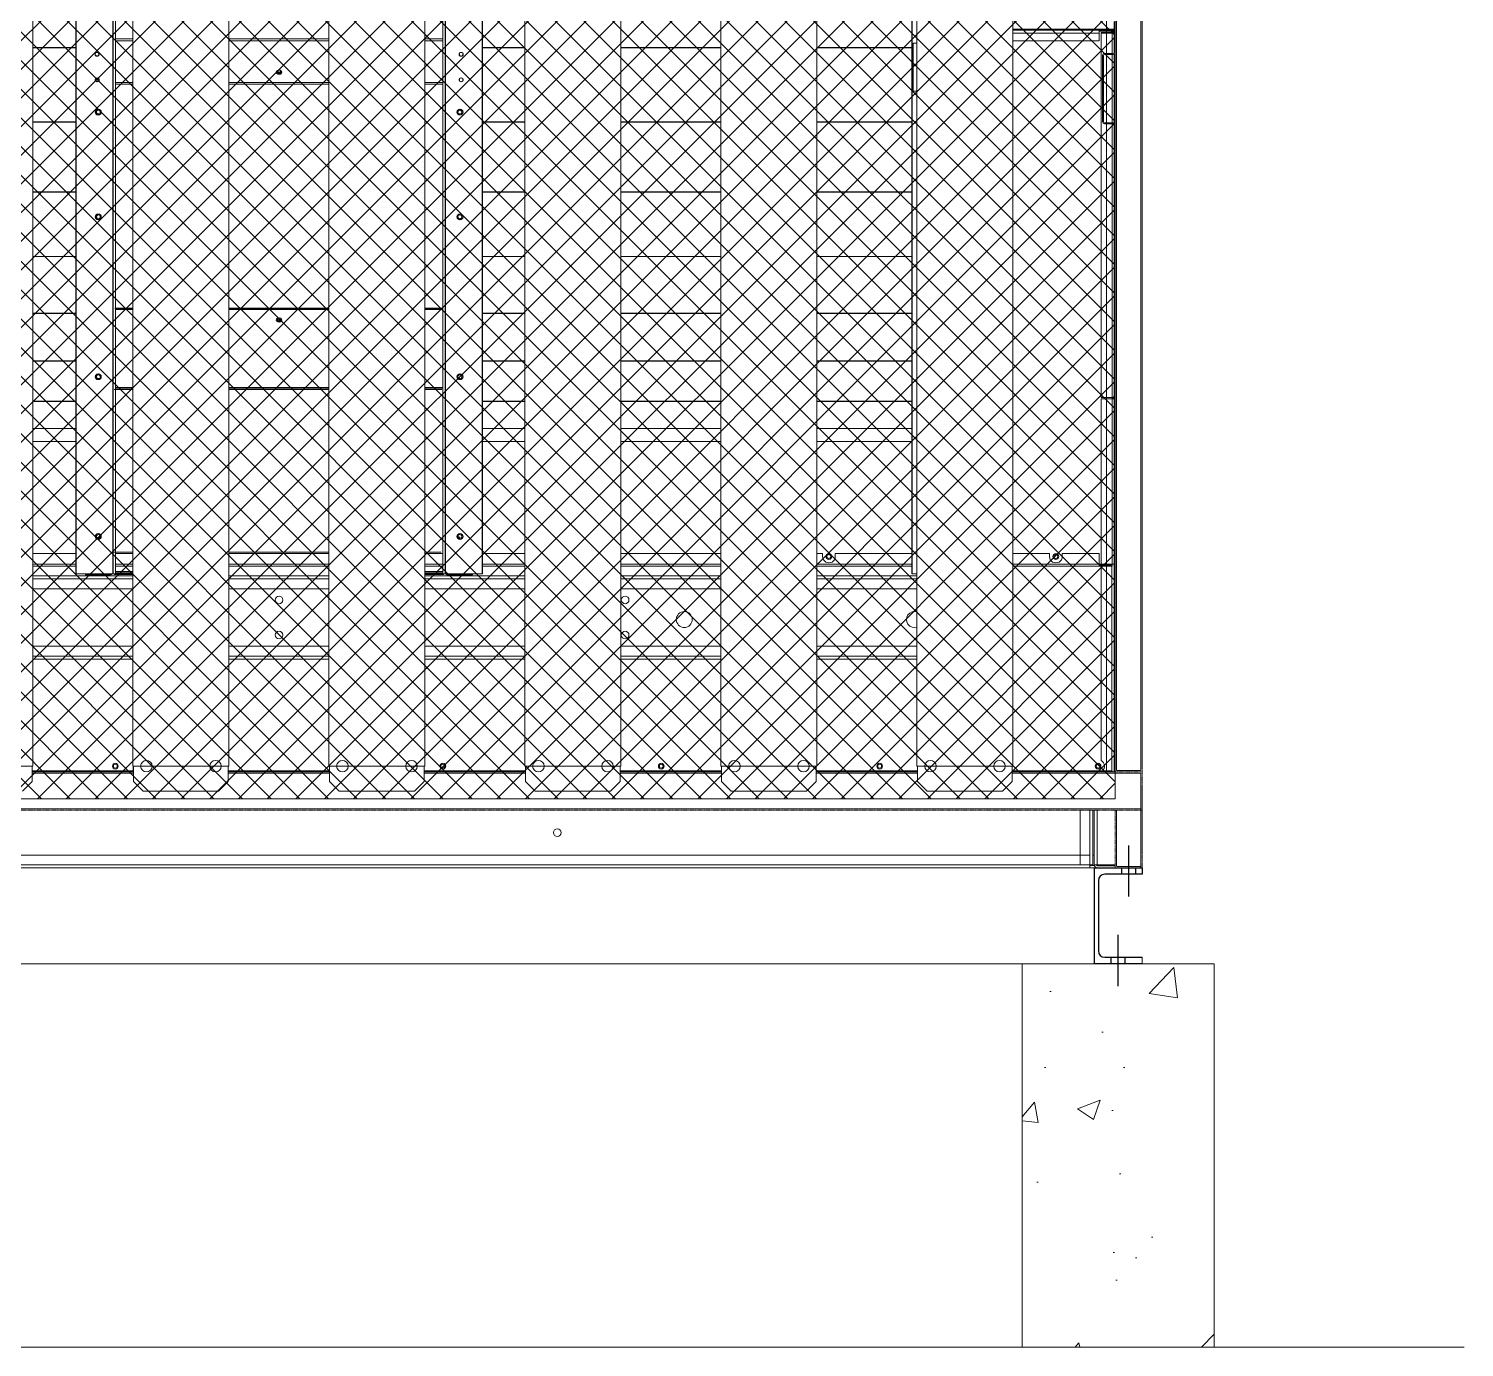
# Model space of a CAD drawing. Header units: millimetres. Extents: x -17070 to 46249, y -291348 to 35795.
# Drawn here: x 37460 to 39706, y 21833 to 23895 of the extents above; entities that cross this region are included whole.
import ezdxf

# ---------------------------------------------------------------- set-up
doc = ezdxf.new("R2010")
doc.units = ezdxf.units.MM
for name, pattern in [('CENTER', [2, 1.25, -0.25, 0.25, -0.25]), ('CENTERX2', [4, 2.5, -0.5, 0.5, -0.5]), ('HIDDEN', [0.375, 0.25, -0.125]), ('HIDDENX2', [0.75, 0.5, -0.25])]:
    doc.linetypes.add(name, pattern=pattern)
for name, color, linetype in [('3', 7, 'Continuous'), ('center', 1, 'CENTER'), ('HIDD', 2, 'HIDDENX2'), ('냉각탑_기초', 23, 'Continuous')]:
    doc.layers.add(name, color=color, linetype=linetype)

# ---------------------------------------------------------------- blocks, each defined once
blk = doc.blocks.new('2')
at = {"lineweight": 5}
h = blk.add_hatch(dxfattribs=at)
h.set_pattern_fill('ANSI37', scale=10)
h.set_pattern_definition([(45, (-868091.93, -464934.013), (-22.4506403, 22.4506403), []), (135, (-868091.93, -464934.013), (-22.4506403, -22.4506403), [])])
h.paths.add_polyline_path([(36543.9, 24770.9), (36543.9, 22690.9), (39159.9, 22690.9), (39159.9, 24770.9)])
at = {"color": 7, "lineweight": 20}
for p, q in [((39159.9, 22738), (39159.9, 25579.8)), ((39201.9, 22738), (39201.9, 25579.8)), ((37533.7, 23043), (37533.7, 24456.5)), ((37534.2, 23043), (37534.2, 24456.5)), ((37591.7, 23043), (37591.7, 24456.5)), ((37592.2, 23043), (37592.2, 24456.5)), ((37595.7, 23043), (37595.7, 24455.3)), ((38108.1, 23043), (38108.1, 24455.3)), ((38111.6, 23043), (38111.6, 24456.5)), ((38112.1, 23043), (38112.1, 24456.5)), ((38169.6, 23043), (38169.6, 24456.5)), ((38170.1, 23043), (38170.1, 24456.5)), ((38841.7, 23043), (38841.7, 24456.5)), ((38842.2, 23043), (38842.2, 24456.5)), ((37466.7, 23039.5), (37623.3, 23039.5)), ((37466.7, 23034.8), (37623.3, 23034.8)), ((37466.7, 23019.5), (37623.3, 23019.5)), ((37773.3, 23039.5), (37929.9, 23039.5)), ((37773.3, 23034.8), (37929.9, 23034.8)), ((37773.3, 23019.5), (37929.9, 23019.5)), ((38079.9, 23039.5), (38236.5, 23039.5)), ((38079.9, 23034.8), (38236.5, 23034.8)), ((38079.9, 23019.5), (38236.5, 23019.5)), ((38386.5, 23039.5), (38543.1, 23039.5)), ((38386.5, 23034.8), (38543.1, 23034.8)), ((38386.5, 23019.5), (38543.1, 23019.5)), ((38693.1, 23039.5), (38849.7, 23039.5)), ((38693.1, 23034.8), (38849.7, 23034.8)), ((38693.1, 23019.5), (38849.7, 23019.5)), ((37623.3, 22929.5), (37466.7, 22929.5)), ((37929.9, 22929.5), (37773.3, 22929.5)), ((38236.5, 22929.5), (38079.9, 22929.5)), ((38543.1, 22929.5), (38386.5, 22929.5)), ((38849.7, 22929.5), (38693.1, 22929.5)), ((37623.3, 22914.2), (37466.7, 22914.2)), ((37623.3, 22909.5), (37466.7, 22909.5)), ((37929.9, 22914.2), (37773.3, 22914.2)), ((37929.9, 22909.5), (37773.3, 22909.5)), ((38236.5, 22914.2), (38079.9, 22914.2)), ((38236.5, 22909.5), (38079.9, 22909.5)), ((38543.1, 22914.2), (38386.5, 22914.2)), ((38543.1, 22909.5), (38386.5, 22909.5)), ((38849.7, 22914.2), (38693.1, 22914.2)), ((38849.7, 22909.5), (38693.1, 22909.5)), ((37624.3, 22732.9), (37465.7, 22732.9)), ((37930.9, 22732.9), (37772.3, 22732.9)), ((38237.5, 22732.9), (38078.9, 22732.9)), ((38544.1, 22732.9), (38385.5, 22732.9)), ((38850.7, 22732.9), (38692.1, 22732.9)), ((39120.2, 22732.9), (38998.7, 22732.9)), ((39120.2, 22602.9), (36583.6, 22602.9)), ((39120.2, 22587.6), (36583.6, 22587.6)), ((39120.2, 22582.9), (36583.6, 22582.9))]:
    blk.add_line(p, q, dxfattribs=at)
at = {"lineweight": 20}
for p, q in [((39159.9, 22732.9), (39159.9, 25542.9)), ((39159.9, 24770.9), (39159.9, 22690.9)), ((37466.7, 22741.9), (37466.7, 24730.9)), ((37623.3, 22741.9), (37623.3, 24730.9)), ((37773.3, 22741.9), (37773.3, 24730.9)), ((37929.9, 22741.9), (37929.9, 24730.9)), ((38079.9, 22741.9), (38079.9, 24730.9)), ((38236.5, 22741.9), (38236.5, 24730.9)), ((38386.5, 22741.9), (38386.5, 24730.9)), ((38543.1, 22741.9), (38543.1, 24730.9)), ((38693.1, 22741.9), (38693.1, 24730.9)), ((38849.7, 22741.9), (38849.7, 24730.9)), ((38999.7, 22741.9), (38999.7, 24730.9)), ((37316.7, 22741.9), (37466.7, 22741.9)), ((37465.7, 22741.9), (37465.7, 22717.9)), ((37623.3, 22741.9), (37624.3, 22741.9)), ((37624.3, 22741.9), (37624.3, 22717.9)), ((37772.3, 22741.9), (37773.3, 22741.9)), ((37772.3, 22741.9), (37772.3, 22717.9)), ((37929.9, 22741.9), (38079.9, 22741.9)), ((37930.9, 22741.9), (37930.9, 22717.9)), ((38078.9, 22741.9), (38078.9, 22717.9)), ((38236.5, 22741.9), (38386.5, 22741.9)), ((38237.5, 22741.9), (38237.5, 22717.9)), ((38385.5, 22741.9), (38385.5, 22717.9)), ((38543.1, 22741.9), (38693.1, 22741.9)), ((38544.1, 22741.9), (38544.1, 22717.9)), ((38692.1, 22741.9), (38692.1, 22717.9)), ((38849.7, 22741.9), (38999.7, 22741.9)), ((38850.7, 22741.9), (38850.7, 22717.9)), ((38998.7, 22741.9), (38998.7, 22717.9)), ((37465.7, 22717.9), (37450.7, 22702.9)), ((37624.3, 22717.9), (37639.3, 22702.9)), ((37772.3, 22717.9), (37757.3, 22702.9)), ((37930.9, 22717.9), (37945.9, 22702.9)), ((38078.9, 22717.9), (38063.9, 22702.9)), ((38237.5, 22717.9), (38252.5, 22702.9)), ((38385.5, 22717.9), (38370.5, 22702.9)), ((38544.1, 22717.9), (38559.1, 22702.9)), ((38692.1, 22717.9), (38677.1, 22702.9)), ((38850.7, 22717.9), (38865.7, 22702.9)), ((38998.7, 22717.9), (38983.7, 22702.9)), ((39159.9, 22690.9), (36543.9, 22690.9)), ((37757.3, 22702.9), (37639.3, 22702.9)), ((38063.9, 22702.9), (37945.9, 22702.9)), ((38370.5, 22702.9), (38252.5, 22702.9)), ((38677.1, 22702.9), (38559.1, 22702.9)), ((38983.7, 22702.9), (38865.7, 22702.9))]:
    blk.add_line(p, q, dxfattribs=at)
at = {"color": 0, "lineweight": 20}
for p, q in [((39146, 22734.5), (39146, 24655.3)), ((37624.3, 22741.9), (37772.3, 22741.9)), ((39126.9, 22582.9), (39201.9, 22582.9))]:
    blk.add_line(p, q, dxfattribs=at)
at = {"color": 7, "lineweight": 20, "ltscale": 0.100501}
for p, q in [((38999.7, 23894.8), (39157.9, 23894.8)), ((38999.7, 23893.7), (39157.9, 23893.7))]:
    blk.add_line(p, q, dxfattribs=at)
at = {"color": 7, "lineweight": 20, "ltscale": 0.000403556}
blk.add_line((39154.8, 23893), (39154.8, 23893.7), dxfattribs=at)
at = {"color": 7, "lineweight": 20, "ltscale": 0.00222}
blk.add_line((39154.8, 23893.7), (39154.8, 23889.7), dxfattribs=at)
at = {"color": 7, "lineweight": 20, "ltscale": 0.00164}
for p, q in [((39156.3, 23893.7), (39156.3, 23890.7)), ((39157.9, 23893.7), (39157.9, 23890.7))]:
    blk.add_line(p, q, dxfattribs=at)
at = {"color": 7, "lineweight": 20, "ltscale": 0.00658}
blk.add_line((39157.9, 23894.8), (39157.9, 23906.6), dxfattribs=at)
at = {"color": 7, "lineweight": 20, "ltscale": 0.000590625}
blk.add_line((39157.9, 23893.7), (39157.9, 23894.8), dxfattribs=at)
at = {"color": 7, "lineweight": 20, "ltscale": 0.000888889}
for p, q in [((39158.3, 23895.3), (39159.9, 23895.3)), ((39158.3, 23708.5), (39159.9, 23708.5)), ((39156.3, 23317.8), (39157.9, 23317.8)), ((37549.2, 23041.1), (37549.2, 23042.7)), ((37588.1, 23042.7), (37588.1, 23041.1)), ((38112.6, 23042.7), (38114.2, 23042.7)), ((38154.6, 23042.7), (38154.6, 23041.1)), ((39154.8, 23056.4), (39154.8, 23054.8)), ((39154.9, 22732.9), (39154.9, 22734.5))]:
    blk.add_line(p, q, dxfattribs=at)
at = {"color": 7, "lineweight": 20, "ltscale": 0.0205}
for p, q in [((39158.3, 23858.4), (39158.3, 23895.3)), ((39158.3, 23745.4), (39158.3, 23708.5))]:
    blk.add_line(p, q, dxfattribs=at)
at = {"color": 7, "lineweight": 20, "ltscale": 0.284667}
for p, q in [((37595.7, 23879.6), (37623.3, 23879.6)), ((37595.7, 23876.5), (37623.3, 23876.5)), ((37773.3, 23879.6), (37929.9, 23879.6)), ((37773.3, 23876.5), (37929.9, 23876.5)), ((38079.9, 23879.6), (38108.1, 23879.6)), ((38079.9, 23876.5), (38108.1, 23876.5)), ((37623.3, 23808.8), (37595.7, 23808.8)), ((37929.9, 23808.8), (37773.3, 23808.8)), ((38108.1, 23808.8), (38079.9, 23808.8)), ((37595.7, 23458.5), (37623.3, 23458.5)), ((37595.7, 23457.5), (37623.3, 23457.5)), ((37623.3, 23457.1), (37595.7, 23457.1)), ((37623.3, 23456), (37595.7, 23456)), ((37773.3, 23458.5), (37929.9, 23458.5)), ((37773.3, 23457.5), (37929.9, 23457.5)), ((37929.9, 23457.1), (37773.3, 23457.1)), ((37929.9, 23456), (37773.3, 23456)), ((38079.9, 23458.5), (38108.1, 23458.5)), ((38079.9, 23457.5), (38108.1, 23457.5)), ((38108.1, 23457.1), (38079.9, 23457.1)), ((38108.1, 23456), (38079.9, 23456)), ((37595.7, 23334.4), (37623.3, 23334.4)), ((37595.7, 23333.4), (37623.3, 23333.4)), ((37773.3, 23334.4), (37929.9, 23334.4)), ((37773.3, 23333.4), (37929.9, 23333.4)), ((38079.9, 23334.4), (38108.1, 23334.4)), ((38079.9, 23333.4), (38108.1, 23333.4)), ((37595.7, 23057.9), (37623.3, 23057.9)), ((37595.7, 23054.8), (37623.3, 23054.8)), ((37773.3, 23057.9), (37929.9, 23057.9)), ((37773.3, 23054.8), (37929.9, 23054.8)), ((38079.9, 23057.9), (38108.1, 23057.9)), ((38079.9, 23054.8), (38108.1, 23054.8))]:
    blk.add_line(p, q, dxfattribs=at)
at = {"color": 7, "lineweight": 20, "ltscale": 0.033333}
for p, q in [((38849.7, 23873), (38843.8, 23873)), ((38843.8, 23798), (38849.7, 23798))]:
    blk.add_line(p, q, dxfattribs=at)
at = {"color": 7, "lineweight": 20, "ltscale": 0.041667}
blk.add_line((38843.8, 23798), (38843.8, 23873), dxfattribs=at)
at = {"color": 7, "lineweight": 20, "ltscale": 0.087667}
for p, q in [((39134.8, 23893), (38999.7, 23893)), ((39134.8, 23888.6), (38999.7, 23888.6)), ((38999.7, 23876.5), (39134.8, 23876.5))]:
    blk.add_line(p, q, dxfattribs=at)
at = {"color": 7, "lineweight": 20, "ltscale": 0.011111}
for p, q in [((39154.8, 23893), (39134.8, 23893)), ((39134.8, 23891.8), (39154.8, 23891.8)), ((39134.8, 23057.9), (39154.8, 23057.9)), ((39154.8, 23056.4), (39134.8, 23056.4)), ((39134.8, 23054.8), (39154.8, 23054.8))]:
    blk.add_line(p, q, dxfattribs=at)
at = {"color": 7, "lineweight": 20, "ltscale": 0.002435}
blk.add_line((39134.8, 23893), (39134.8, 23888.6), dxfattribs=at)
at = {"color": 7, "lineweight": 20, "ltscale": 0.006739}
blk.add_line((39134.8, 23876.5), (39134.8, 23888.6), dxfattribs=at)
at = {"color": 7, "lineweight": 20, "ltscale": 0.000618889}
blk.add_line((39137.9, 23889.7), (39137.9, 23888.6), dxfattribs=at)
at = {"color": 7, "lineweight": 20, "ltscale": 0.009389}
for p, q in [((39137.9, 23889.7), (39154.8, 23889.7)), ((39137.9, 23888.6), (39154.8, 23888.6)), ((39137.9, 23318.4), (39154.8, 23318.4)), ((39137.9, 23316.5), (39154.8, 23316.5)), ((39134.8, 23074.8), (39134.8, 23057.9)), ((39137.9, 23057.9), (39154.8, 23057.9))]:
    blk.add_line(p, q, dxfattribs=at)
at = {"color": 7, "lineweight": 20, "ltscale": 0.316783}
blk.add_line((39137.9, 23888.6), (39137.9, 23318.4), dxfattribs=at)
at = {"color": 7, "lineweight": 20, "ltscale": 0.000638044}
blk.add_line((39154.8, 23891.8), (39154.8, 23893), dxfattribs=at)
at = {"color": 7, "lineweight": 20, "ltscale": 0.017627}
blk.add_line((39154.8, 23856.9), (39154.8, 23888.6), dxfattribs=at)
at = {"color": 7, "lineweight": 20, "ltscale": 0.018559}
blk.add_line((39157.9, 23857.3), (39157.9, 23890.7), dxfattribs=at)
at = {"color": 7, "lineweight": 20, "ltscale": 0.373111}
for p, q in [((37533.7, 23866), (37466.7, 23866)), ((37466.7, 23865.9), (37533.7, 23865.9)), ((37466.7, 23865.7), (37533.7, 23865.7)), ((37533.7, 23865.6), (37466.7, 23865.6)), ((38236.5, 23866), (38170.1, 23866)), ((38170.1, 23865.9), (38236.5, 23865.9)), ((38170.1, 23865.7), (38236.5, 23865.7)), ((38236.5, 23865.6), (38170.1, 23865.6)), ((38543.1, 23866), (38386.5, 23866)), ((38386.5, 23865.9), (38543.1, 23865.9)), ((38386.5, 23865.7), (38543.1, 23865.7)), ((38543.1, 23865.6), (38386.5, 23865.6)), ((38841.7, 23866), (38693.1, 23866)), ((38693.1, 23865.9), (38841.7, 23865.9)), ((38693.1, 23865.7), (38841.7, 23865.7)), ((38841.7, 23865.6), (38693.1, 23865.6)), ((37533.7, 23749.9), (37466.7, 23749.9)), ((37466.7, 23749.8), (37533.7, 23749.8)), ((37466.7, 23749.6), (37533.7, 23749.6)), ((37533.7, 23749.4), (37466.7, 23749.4)), ((38236.5, 23749.9), (38170.1, 23749.9)), ((38170.1, 23749.8), (38236.5, 23749.8)), ((38170.1, 23749.6), (38236.5, 23749.6)), ((38236.5, 23749.4), (38170.1, 23749.4)), ((38543.1, 23749.9), (38386.5, 23749.9)), ((38386.5, 23749.8), (38543.1, 23749.8)), ((38386.5, 23749.6), (38543.1, 23749.6)), ((38543.1, 23749.4), (38386.5, 23749.4)), ((38841.7, 23749.9), (38693.1, 23749.9)), ((38693.1, 23749.8), (38841.7, 23749.8)), ((38693.1, 23749.6), (38841.7, 23749.6)), ((38841.7, 23749.4), (38693.1, 23749.4)), ((37533.7, 23640.1), (37466.7, 23640.1)), ((37466.7, 23640), (37533.7, 23640)), ((37466.7, 23639.8), (37533.7, 23639.8)), ((37533.7, 23639.7), (37466.7, 23639.7)), ((38236.5, 23640.1), (38170.1, 23640.1)), ((38170.1, 23640), (38236.5, 23640)), ((38170.1, 23639.8), (38236.5, 23639.8)), ((38236.5, 23639.7), (38170.1, 23639.7)), ((38543.1, 23640.1), (38386.5, 23640.1)), ((38386.5, 23640), (38543.1, 23640)), ((38386.5, 23639.8), (38543.1, 23639.8)), ((38543.1, 23639.7), (38386.5, 23639.7)), ((38841.7, 23640.1), (38693.1, 23640.1)), ((38693.1, 23640), (38841.7, 23640)), ((38693.1, 23639.8), (38841.7, 23639.8)), ((38841.7, 23639.7), (38693.1, 23639.7)), ((37533.7, 23539.4), (37466.7, 23539.4)), ((37466.7, 23539.3), (37533.7, 23539.3)), ((37466.7, 23539.1), (37533.7, 23539.1)), ((37533.7, 23539.1), (37466.7, 23539.1)), ((38236.5, 23539.4), (38170.1, 23539.4)), ((38170.1, 23539.3), (38236.5, 23539.3)), ((38170.1, 23539.1), (38236.5, 23539.1)), ((38236.5, 23539.1), (38170.1, 23539.1)), ((38543.1, 23539.4), (38386.5, 23539.4)), ((38386.5, 23539.3), (38543.1, 23539.3)), ((38386.5, 23539.1), (38543.1, 23539.1)), ((38543.1, 23539.1), (38386.5, 23539.1)), ((38841.7, 23539.4), (38693.1, 23539.4)), ((38693.1, 23539.3), (38841.7, 23539.3)), ((38693.1, 23539.1), (38841.7, 23539.1)), ((38841.7, 23539.1), (38693.1, 23539.1)), ((37533.7, 23450.5), (37466.7, 23450.5)), ((37466.7, 23450.4), (37533.7, 23450.4)), ((37466.7, 23450.3), (37533.7, 23450.3)), ((37533.7, 23450.2), (37466.7, 23450.2)), ((38236.5, 23450.5), (38170.1, 23450.5)), ((38170.1, 23450.4), (38236.5, 23450.4)), ((38170.1, 23450.3), (38236.5, 23450.3)), ((38236.5, 23450.2), (38170.1, 23450.2)), ((38543.1, 23450.5), (38386.5, 23450.5)), ((38386.5, 23450.4), (38543.1, 23450.4)), ((38386.5, 23450.3), (38543.1, 23450.3)), ((38543.1, 23450.2), (38386.5, 23450.2)), ((38841.7, 23450.5), (38693.1, 23450.5)), ((38693.1, 23450.4), (38841.7, 23450.4)), ((38693.1, 23450.3), (38841.7, 23450.3)), ((38841.7, 23450.2), (38693.1, 23450.2)), ((37533.7, 23375.7), (37466.7, 23375.7)), ((37466.7, 23375.6), (37533.7, 23375.6)), ((37466.7, 23375.5), (37533.7, 23375.5)), ((37533.7, 23375.4), (37466.7, 23375.4)), ((38236.5, 23375.7), (38170.1, 23375.7)), ((38170.1, 23375.6), (38236.5, 23375.6)), ((38170.1, 23375.5), (38236.5, 23375.5)), ((38236.5, 23375.4), (38170.1, 23375.4)), ((38543.1, 23375.7), (38386.5, 23375.7)), ((38386.5, 23375.6), (38543.1, 23375.6)), ((38386.5, 23375.5), (38543.1, 23375.5)), ((38543.1, 23375.4), (38386.5, 23375.4)), ((38841.7, 23375.7), (38693.1, 23375.7)), ((38693.1, 23375.6), (38841.7, 23375.6)), ((38693.1, 23375.5), (38841.7, 23375.5)), ((38841.7, 23375.4), (38693.1, 23375.4)), ((37466.7, 23312.6), (37533.7, 23312.6)), ((37533.7, 23312.6), (37466.7, 23312.6)), ((37466.7, 23312.5), (37533.7, 23312.5)), ((37533.7, 23312.4), (37466.7, 23312.4)), ((38170.1, 23312.6), (38236.5, 23312.6)), ((38236.5, 23312.6), (38170.1, 23312.6)), ((38170.1, 23312.5), (38236.5, 23312.5)), ((38236.5, 23312.4), (38170.1, 23312.4)), ((38386.5, 23312.6), (38543.1, 23312.6)), ((38543.1, 23312.6), (38386.5, 23312.6)), ((38386.5, 23312.5), (38543.1, 23312.5)), ((38543.1, 23312.4), (38386.5, 23312.4)), ((38693.1, 23312.6), (38841.7, 23312.6)), ((38841.7, 23312.6), (38693.1, 23312.6)), ((38693.1, 23312.5), (38841.7, 23312.5)), ((38841.7, 23312.4), (38693.1, 23312.4)), ((37466.7, 23270.2), (37533.7, 23270.2)), ((37533.7, 23270.2), (37466.7, 23270.2)), ((37466.7, 23270.1), (37533.7, 23270.1)), ((37533.7, 23270.1), (37466.7, 23270.1)), ((38170.1, 23270.2), (38236.5, 23270.2)), ((38236.5, 23270.2), (38170.1, 23270.2)), ((38170.1, 23270.1), (38236.5, 23270.1)), ((38236.5, 23270.1), (38170.1, 23270.1)), ((38386.5, 23270.2), (38543.1, 23270.2)), ((38543.1, 23270.2), (38386.5, 23270.2)), ((38386.5, 23270.1), (38543.1, 23270.1)), ((38543.1, 23270.1), (38386.5, 23270.1)), ((38693.1, 23270.2), (38841.7, 23270.2)), ((38841.7, 23270.2), (38693.1, 23270.2)), ((38693.1, 23270.1), (38841.7, 23270.1)), ((38841.7, 23270.1), (38693.1, 23270.1)), ((37466.7, 23249.6), (37533.7, 23249.6)), ((37466.7, 23249.6), (37533.7, 23249.6)), ((37533.7, 23249.6), (37466.7, 23249.6)), ((38170.1, 23249.6), (38236.5, 23249.6)), ((38170.1, 23249.6), (38236.5, 23249.6)), ((38236.5, 23249.6), (38170.1, 23249.6)), ((38386.5, 23249.6), (38543.1, 23249.6)), ((38386.5, 23249.6), (38543.1, 23249.6)), ((38543.1, 23249.6), (38386.5, 23249.6)), ((38693.1, 23249.6), (38841.7, 23249.6)), ((38693.1, 23249.6), (38841.7, 23249.6)), ((38841.7, 23249.6), (38693.1, 23249.6)), ((37466.7, 23057.9), (37533.7, 23057.9)), ((37466.7, 23054.8), (37533.7, 23054.8)), ((38170.1, 23057.9), (38236.5, 23057.9)), ((38170.1, 23054.8), (38236.5, 23054.8)), ((38386.5, 23057.9), (38543.1, 23057.9)), ((38386.5, 23054.8), (38543.1, 23054.8)), ((38693.1, 23057.9), (38841.7, 23057.9)), ((38693.1, 23054.8), (38841.7, 23054.8))]:
    blk.add_line(p, q, dxfattribs=at)
at = {"color": 7, "lineweight": 20, "ltscale": 0.057667}
for p, q in [((39139.9, 23853.8), (39139.9, 23750)), ((39141.5, 23853.8), (39141.5, 23750))]:
    blk.add_line(p, q, dxfattribs=at)
at = {"color": 7, "lineweight": 20, "ltscale": 0.007667}
for p, q in [((39143, 23856.9), (39156.8, 23856.9)), ((39143, 23855.3), (39156.8, 23855.3)), ((39143, 23748.5), (39156.8, 23748.5)), ((39156.8, 23746.9), (39143, 23746.9))]:
    blk.add_line(p, q, dxfattribs=at)
at = {"color": 7, "lineweight": 20, "ltscale": 0.059333}
blk.add_line((39154.8, 23748.5), (39154.8, 23855.3), dxfattribs=at)
at = {"color": 7, "lineweight": 20, "ltscale": 0.059558}
blk.add_line((39157.9, 23748.3), (39157.9, 23855.5), dxfattribs=at)
at = {"color": 7, "lineweight": 20, "ltscale": 0.284666}
for p, q in [((37595.7, 23811.3), (37623.3, 23811.3)), ((37773.3, 23811.3), (37929.9, 23811.3)), ((38079.9, 23811.3), (38108.1, 23811.3))]:
    blk.add_line(p, q, dxfattribs=at)
at = {"color": 7, "lineweight": 20, "ltscale": 0.238045}
blk.add_line((39154.8, 23318.4), (39154.8, 23746.9), dxfattribs=at)
at = {"color": 7, "lineweight": 20, "ltscale": 0.236578}
blk.add_line((39157.9, 23320.5), (39157.9, 23746.4), dxfattribs=at)
at = {"color": 7, "linetype": 'Continuous', "lineweight": 20}
for p, q in [((37594.7, 23457.9), (37623.3, 23457.9)), ((37773.3, 23457.9), (37929.9, 23457.9)), ((38079.9, 23457.9), (38107.1, 23457.9)), ((37594.1, 23330.9), (37623.3, 23330.9)), ((37773.3, 23330.9), (37929.9, 23330.9)), ((38079.9, 23330.9), (38106.5, 23330.9)), ((37593, 23076.9), (37623.3, 23076.9)), ((37773.3, 23076.9), (37929.9, 23076.9)), ((38079.9, 23076.9), (38105.4, 23076.9)), ((37623.6, 22734.5), (37623.6, 22741.9))]:
    blk.add_line(p, q, dxfattribs=at)
at = {"color": 7, "lineweight": 20, "ltscale": 0.008061}
blk.add_line((39157.9, 23317.8), (39157.9, 23332.3), dxfattribs=at)
at = {"color": 7, "lineweight": 20, "ltscale": 0.143679}
for p, q in [((39137.9, 23057.9), (39137.9, 23316.5)), ((39154.8, 23057.9), (39154.8, 23316.5)), ((39157.9, 23057.9), (39157.9, 23316.5))]:
    blk.add_line(p, q, dxfattribs=at)
at = {"color": 7, "lineweight": 20, "ltscale": 0.00103}
blk.add_line((39154.8, 23316.5), (39154.8, 23318.4), dxfattribs=at)
at = {"color": 7, "lineweight": 20, "ltscale": 0.001722}
for p, q in [((39157.9, 23316.5), (39154.8, 23316.5)), ((39134.8, 23054.8), (39134.8, 23057.9)), ((39157.9, 23057.9), (39154.8, 23057.9))]:
    blk.add_line(p, q, dxfattribs=at)
at = {"color": 7, "lineweight": 20, "ltscale": 0.00048142}
blk.add_line((39156.3, 23317.8), (39156.3, 23318.6), dxfattribs=at)
at = {"color": 7, "lineweight": 20, "ltscale": 0.000698042}
for p, q in [((39156.3, 23317.8), (39156.3, 23316.5)), ((39157.9, 23316.5), (39157.9, 23317.8))]:
    blk.add_line(p, q, dxfattribs=at)
at = {"color": 7, "lineweight": 20, "ltscale": 0.000157563}
blk.add_line((39157.6, 23319.6), (39157.9, 23319.6), dxfattribs=at)
at = {"color": 7, "lineweight": 20, "ltscale": 0.000501055}
blk.add_line((39157.9, 23319.6), (39157.9, 23320.5), dxfattribs=at)
at = {"color": 7, "lineweight": 20, "ltscale": 0.128777}
blk.add_line((37533.7, 23074.8), (37466.7, 23074.8), dxfattribs=at)
at = {"color": 7, "lineweight": 20, "ltscale": 0.02289}
blk.add_line((37623.3, 23074.8), (37595.7, 23074.8), dxfattribs=at)
at = {"color": 7, "lineweight": 20, "ltscale": 0.186111}
for p, q in [((37929.9, 23074.8), (37773.3, 23074.8)), ((38543.1, 23074.8), (38386.5, 23074.8)), ((38701.9, 23074.8), (38693.1, 23074.8))]:
    blk.add_line(p, q, dxfattribs=at)
at = {"color": 7, "lineweight": 20, "ltscale": 0.053444}
blk.add_line((38108.1, 23074.8), (38079.9, 23074.8), dxfattribs=at)
at = {"color": 7, "lineweight": 20, "ltscale": 0.098223}
blk.add_line((38236.5, 23074.8), (38170.1, 23074.8), dxfattribs=at)
at = {"color": 7, "lineweight": 20, "ltscale": 0.002747}
for p, q in [((38701.9, 23069.9), (38701.9, 23074.8)), ((38721.9, 23074.8), (38721.9, 23069.9)), ((39056.9, 23069.9), (39056.9, 23074.8)), ((39076.9, 23074.8), (39076.9, 23069.9))]:
    blk.add_line(p, q, dxfattribs=at)
at = {"color": 7, "lineweight": 20, "ltscale": 0.066555}
blk.add_line((38841.7, 23074.8), (38721.9, 23074.8), dxfattribs=at)
at = {"color": 7, "lineweight": 20, "ltscale": 0.047056}
blk.add_line((39056.9, 23074.8), (38999.7, 23074.8), dxfattribs=at)
at = {"color": 7, "lineweight": 20, "ltscale": 0.032167}
blk.add_line((39134.8, 23074.8), (39076.9, 23074.8), dxfattribs=at)
at = {"color": 7, "lineweight": 20, "ltscale": 0.032222}
for p, q in [((37591.7, 23043), (37533.7, 23043)), ((37592.2, 23043), (37534.2, 23043)), ((38111.6, 23043), (38169.6, 23043)), ((38112.1, 23043), (38170.1, 23043)), ((38849.7, 23043), (38841.7, 23043)), ((38849.7, 23043), (38842.2, 23043))]:
    blk.add_line(p, q, dxfattribs=at)
at = {"color": 7, "lineweight": 20, "ltscale": 0.000166667}
for p, q in [((37549.2, 23043), (37549.2, 23042.7)), ((37589.6, 23043), (37589.6, 23042.7)), ((38114.2, 23043), (38114.2, 23042.7)), ((38154.6, 23043), (38154.6, 23042.7)), ((39154.4, 22586.4), (39154.4, 22586.1))]:
    blk.add_line(p, q, dxfattribs=at)
at = {"color": 7, "lineweight": 20, "ltscale": 0.022444}
for p, q in [((37589.6, 23042.7), (37549.2, 23042.7)), ((38114.2, 23042.7), (38154.6, 23042.7)), ((38154.6, 23042.7), (38114.2, 23042.7)), ((38114.2, 23041.1), (38154.6, 23041.1))]:
    blk.add_line(p, q, dxfattribs=at)
at = {"color": 7, "lineweight": 20, "ltscale": 0.021611}
for p, q in [((37588.1, 23042.7), (37549.2, 23042.7)), ((37588.1, 23041.1), (37549.2, 23041.1))]:
    blk.add_line(p, q, dxfattribs=at)
at = {"color": 7, "lineweight": 20, "ltscale": 0.000833333}
for p, q in [((37593.2, 23043), (37591.7, 23043)), ((37593.7, 23043), (37592.2, 23043)), ((38110.1, 23043), (38111.6, 23043)), ((38110.6, 23043), (38112.1, 23043)), ((39154.8, 23057.9), (39154.8, 23056.4)), ((39131.6, 22587.6), (39130.1, 22587.6)), ((39154.4, 22586.4), (39155.9, 22586.4))]:
    blk.add_line(p, q, dxfattribs=at)
at = {"color": 7, "lineweight": 20, "ltscale": 0.001111}
for p, q in [((37595.2, 23043), (37593.2, 23043)), ((37595.7, 23043), (37593.7, 23043)), ((38108.1, 23043), (38110.1, 23043)), ((38108.6, 23043), (38110.6, 23043)), ((39157.9, 23014.7), (39159.9, 23014.7)), ((39159.9, 22909.7), (39157.9, 22909.7)), ((39157.9, 22859.7), (39159.9, 22859.7)), ((39126.9, 22602.9), (39124.9, 22602.9)), ((39155.9, 22586.4), (39157.9, 22586.4))]:
    blk.add_line(p, q, dxfattribs=at)
at = {"color": 7, "lineweight": 20, "ltscale": 0.031945}
blk.add_line((37595.7, 23046.3), (37623.3, 23046.3), dxfattribs=at)
at = {"color": 7, "lineweight": 20, "ltscale": 0.031389}
for p, q in [((37595.7, 23046.3), (37623.3, 23046.3)), ((37596.7, 23043.5), (37623.3, 23043.5)), ((37596.7, 23041.5), (37623.3, 23041.5)), ((37597.2, 23043.5), (37623.3, 23043.5)), ((37597.2, 23041.5), (37623.3, 23041.5)), ((38108.1, 23046.3), (38079.9, 23046.3)), ((38107.1, 23043.5), (38079.9, 23043.5)), ((38106.6, 23043.5), (38079.9, 23043.5)), ((38107.1, 23041.5), (38079.9, 23041.5)), ((38106.6, 23041.5), (38079.9, 23041.5))]:
    blk.add_line(p, q, dxfattribs=at)
at = {"color": 7, "lineweight": 20, "ltscale": 0.031862}
for p, q in [((37595.9, 23044.3), (37623.3, 23044.3)), ((38108, 23044.3), (38079.9, 23044.3))]:
    blk.add_line(p, q, dxfattribs=at)
at = {"color": 7, "lineweight": 20, "ltscale": 0.031307}
blk.add_line((37595.9, 23044.3), (37623.3, 23044.3), dxfattribs=at)
at = {"color": 7, "lineweight": 20, "ltscale": 0.031944}
blk.add_line((38108.1, 23046.3), (38079.9, 23046.3), dxfattribs=at)
at = {"color": 7, "lineweight": 20, "ltscale": 0.031306}
blk.add_line((38108, 23044.3), (38079.9, 23044.3), dxfattribs=at)
at = {"color": 7, "lineweight": 20, "ltscale": 0.000166668}
blk.add_line((38112.6, 23042.7), (38112.6, 23043), dxfattribs=at)
at = {"color": 7, "lineweight": 20, "ltscale": 0.000444384}
blk.add_line((38154.6, 23042.7), (38154.6, 23041.9), dxfattribs=at)
at = {"color": 7, "lineweight": 20, "ltscale": 0.090334}
for p, q in [((38999.7, 23057.9), (39134.8, 23057.9)), ((38999.7, 23054.8), (39134.8, 23054.8))]:
    blk.add_line(p, q, dxfattribs=at)
at = {"color": 7, "lineweight": 20, "ltscale": 0.169047}
blk.add_line((39137.9, 22750.5), (39137.9, 23054.8), dxfattribs=at)
at = {"color": 7, "lineweight": 20, "ltscale": 0.177968}
blk.add_line((39154.4, 23054.8), (39154.4, 22734.5), dxfattribs=at)
at = {"color": 7, "lineweight": 20, "ltscale": 0.180579}
blk.add_line((39157.9, 23057.9), (39157.9, 22732.9), dxfattribs=at)
at = {"color": 7, "lineweight": 20, "ltscale": 0.482222}
for p, q in [((37624.3, 22734.5), (37465.7, 22734.5)), ((37624.3, 22732.9), (37465.7, 22732.9)), ((37930.9, 22734.5), (37772.3, 22734.5)), ((37930.9, 22732.9), (37772.3, 22732.9)), ((38237.5, 22734.5), (38078.9, 22734.5)), ((38237.5, 22732.9), (38078.9, 22732.9))]:
    blk.add_line(p, q, dxfattribs=at)
at = {"color": 7, "lineweight": 20, "ltscale": 0.481667}
for p, q in [((38385.5, 22734.5), (38544.1, 22734.5)), ((38385.5, 22732.9), (38544.1, 22732.9)), ((38692.1, 22734.5), (38850.7, 22734.5)), ((38692.1, 22732.9), (38850.7, 22732.9)), ((38998.7, 22734.5), (39154.9, 22734.5)), ((38998.7, 22732.9), (39154.9, 22732.9))]:
    blk.add_line(p, q, dxfattribs=at)
at = {"color": 7, "lineweight": 20, "ltscale": 0.002805}
blk.add_line((39159.9, 22732.9), (39159.9, 22737.9), dxfattribs=at)
at = {"color": 7, "lineweight": 20, "ltscale": 0.06}
blk.add_line((39201.9, 22712.9), (39201.9, 22604.9), dxfattribs=at)
at = {"color": 7, "lineweight": 20, "ltscale": 0.060001}
blk.add_line((39201.9, 22712.9), (39201.9, 22604.9), dxfattribs=at)
at = {"color": 7, "lineweight": 20, "ltscale": 0.0685}
for p, q in [((39104.9, 22672.9), (39104.9, 22587.6)), ((39120.2, 22587.6), (39120.2, 22672.9)), ((39124.9, 22587.6), (39124.9, 22672.9))]:
    blk.add_line(p, q, dxfattribs=at)
at = {"color": 7, "lineweight": 20, "ltscale": 0.078111}
for p, q in [((39126.9, 22672.9), (39126.9, 22587.6)), ((39131.6, 22672.9), (39131.6, 22587.6))]:
    blk.add_line(p, q, dxfattribs=at)
at = {"color": 1, "linetype": 'CENTERX2', "ltscale": 50}
for p, q in [((39180.9, 22537.9), (39180.9, 22617.9)), ((39164.4, 22397.9), (39164.4, 22477.9))]:
    blk.add_line(p, q, dxfattribs=at)
at = {"color": 7, "lineweight": 20, "ltscale": 0.0085}
for p, q in [((39120.2, 22587.6), (39120.2, 22602.9)), ((39104.9, 22587.6), (39120.2, 22587.6))]:
    blk.add_line(p, q, dxfattribs=at)
at = {"color": 7, "lineweight": 20, "ltscale": 0.002611}
for p, q in [((39120.2, 22587.6), (39120.2, 22582.9)), ((39124.9, 22587.6), (39120.2, 22587.6)), ((39126.9, 22587.6), (39131.6, 22587.6))]:
    blk.add_line(p, q, dxfattribs=at)
at = {"color": 7, "lineweight": 20, "ltscale": 0.003809}
blk.add_line((39127.1, 22586.4), (39120.2, 22586.4), dxfattribs=at)
at = {"color": 7, "lineweight": 20, "ltscale": 0.006333}
blk.add_line((39131.6, 22582.9), (39120.2, 22582.9), dxfattribs=at)
at = {"color": 7, "lineweight": 25, "ltscale": 0.125}
for p, q in [((39126.9, 22582.9), (39201.9, 22582.9)), ((39201.9, 22432.9), (39126.9, 22432.9))]:
    blk.add_line(p, q, dxfattribs=at)
at = {"ltscale": 25}
blk.add_line((39126.9, 22582.9), (39126.9, 22432.9), dxfattribs=at)
at = {"color": 7, "lineweight": 20, "ltscale": 0.013167}
blk.add_line((39154.4, 22586.4), (39130.7, 22586.4), dxfattribs=at)
at = {"color": 7, "lineweight": 20, "ltscale": 0.036444}
for p, q in [((39159.9, 22587.6), (39131.6, 22587.6)), ((39131.6, 22587.6), (39159.9, 22587.6)), ((39159.9, 22586.1), (39131.6, 22586.1)), ((39197.2, 22582.9), (39131.6, 22582.9))]:
    blk.add_line(p, q, dxfattribs=at)
at = {"color": 7, "lineweight": 25, "ltscale": 0.05125}
for p, q in [((39201.9, 22572.9), (39143.4, 22572.9)), ((39143.4, 22442.9), (39201.9, 22442.9))]:
    blk.add_line(p, q, dxfattribs=at)
at = {"color": 7, "lineweight": 20, "ltscale": 0.000667643}
blk.add_line((39154.4, 22586.4), (39154.4, 22587.6), dxfattribs=at)
at = {"color": 7, "lineweight": 20, "ltscale": 0.00066766}
blk.add_line((39154.4, 22586.4), (39154.4, 22587.6), dxfattribs=at)
at = {"color": 7, "lineweight": 20, "ltscale": 0.00066667}
for p, q in [((39155.9, 22587.6), (39155.9, 22586.4)), ((39159.9, 22586.4), (39159.9, 22587.6))]:
    blk.add_line(p, q, dxfattribs=at)
at = {"color": 7, "lineweight": 20, "ltscale": 0.000667645}
blk.add_line((39157.9, 22586.4), (39157.9, 22587.6), dxfattribs=at)
for p, q in [((39169.9, 22572.9), (39169.9, 22582.9)), ((39191.9, 22572.9), (39191.9, 22582.9)), ((39153.4, 22432.9), (39153.4, 22442.9)), ((39175.4, 22432.9), (39175.4, 22442.9))]:
    blk.add_line(p, q)
at = {"color": 7, "lineweight": 25, "ltscale": 0.008333}
blk.add_line((39201.9, 22582.9), (39201.9, 22572.9), dxfattribs=at)
at = {"color": 7, "lineweight": 25, "ltscale": 0.091667}
blk.add_line((39133.4, 22562.9), (39133.4, 22452.9), dxfattribs=at)
at = {"color": 7, "lineweight": 15, "ltscale": 0.0625}
blk.add_line((39201.9, 22442.9), (39201.9, 22432.9), dxfattribs=at)
at = {"lineweight": 5}
blk.add_line((36576.9, 22432.9), (39126.9, 22432.9), dxfattribs=at)
at = {"color": 0, "lineweight": 20}
blk.add_lwpolyline([(37930.9, 22734.5), (37772.3, 22734.5)], dxfattribs=at)
at = {"color": 7, "lineweight": 20}
for centre, radius in [((37566.9, 23855.5), 3), ((37567.4, 23855.5), 3), ((38136.4, 23855.5), 3), ((38136.9, 23855.5), 3), ((37566.9, 23815.5), 3), ((37567.4, 23815.5), 3), ((38136.4, 23815.5), 3), ((38136.9, 23815.5), 3), ((37568.7, 23765.1), 4.5), ((37569.2, 23765.1), 4.5), ((37569.2, 23765.1), 3), ((38134.6, 23765.1), 4.5), ((38135.1, 23765.1), 4.5), ((38134.6, 23765.1), 3), ((37568.7, 23601.1), 4.5), ((37569.2, 23601.1), 4.5), ((37569.2, 23601.1), 3), ((38134.6, 23601.1), 4.5), ((38135.1, 23601.1), 4.5), ((38134.6, 23601.1), 3), ((37568.7, 23351.1), 4.5), ((37569.2, 23351.1), 4.5), ((38134.6, 23351.1), 4.5), ((38135.1, 23351.1), 4.5), ((37569.2, 23351.1), 3), ((38134.6, 23351.1), 3), ((37568.7, 23101.1), 4.5), ((37569.2, 23101.1), 4.5), ((37569.2, 23101.1), 3), ((38134.6, 23101.1), 4.5), ((38135.1, 23101.1), 4.5), ((38134.6, 23101.1), 3), ((38711.9, 23069.8), 4.5), ((38711.9, 23069.9), 3), ((39066.9, 23069.8), 4.5), ((39066.9, 23069.9), 3), ((37851.9, 23002), 6), ((38393.2, 23002), 6), ((38485.7, 22971.3), 12.5), ((37851.9, 22947), 6), ((38393.2, 22947), 6), ((37595.7, 22741.9), 4.5), ((37595.7, 22741.9), 3), ((38108.1, 22741.9), 4.5), ((38108.1, 22741.9), 3), ((38449.7, 22741.9), 4.5), ((38449.7, 22741.9), 3), ((38791.3, 22741.9), 4.5), ((38791.3, 22741.9), 3), ((39132.9, 22741.9), 4.5), ((39132.9, 22741.9), 3), ((38286.9, 22637.9), 6)]:
    blk.add_circle(centre, radius, dxfattribs=at)
at = {"lineweight": 20}
for centre in [(37644.3, 22741.9), (37752.3, 22741.9), (37950.9, 22741.9), (38058.9, 22741.9), (38257.5, 22741.9), (38365.5, 22741.9), (38564.1, 22741.9), (38672.1, 22741.9), (38870.7, 22741.9), (38978.7, 22741.9)]:
    blk.add_circle(centre, 9, dxfattribs=at)
at = {"color": 7, "lineweight": 20}
for centre, radius, start, end in [((37567.4, 23855.8), 3, 182.8657, 295.3866), ((39143, 23853.8), 3.1, 90, 180), ((39143, 23853.8), 1.5, 90, 180), ((39156.8, 23858.4), 1.5, 270, 0), ((39156.8, 23858.4), 3.1, 270, 359.3165), ((37567.4, 23815.8), 3, 182.8657, 295.3866), ((39143, 23750), 3.1, 180, 270), ((39143, 23750), 1.5, 180, 270), ((39156.8, 23745.4), 3.1, 0.6835, 90), ((39156.8, 23745.4), 1.5, 0, 90), ((38711.9, 23069.9), 10, 179.9999, 0), ((39066.9, 23069.9), 10, 179.9999, 0), ((37588.1, 23044.2), 3.1, 270, 337.2261), ((37596.7, 23045), 3.5, 214.8499, 270), ((37597.2, 23045), 3.5, 214.8498, 270), ((37596.7, 23047.8), 1.5, 228.1564, 270), ((37597.2, 23045), 1.5, 180, 270), ((37596.7, 23045), 1.5, 228.1896, 270), ((38106.6, 23045), 1.5, 270, 0), ((38106.6, 23045), 3.5, 270, 325.1502), ((38107.1, 23047.8), 1.5, 270, 311.777), ((38107.1, 23045), 1.5, 270, 311.8103), ((38107.1, 23045), 3.5, 270, 325.1501), ((38114.2, 23042.7), 1.6, 180, 270), ((38845.7, 22971.3), 12.5, 71.3371, 288.6629), ((37819.1, 22914.2), 4.7, 269.7157, 270), ((37884.7, 22914.2), 4.7, 270, 270.2843), ((39132.9, 22741.9), 10, 312.269, 59.9997), ((39131.6, 22587.6), 4.7, 180, 270), ((39131.6, 22587.6), 1.5, 180, 270), ((39163.4, 22586.4), 3.5, 180, 184.9171), ((39163.4, 22586.4), 1.5, 180, 191.537), ((39163.4, 22586.4), 3.5, 269.0991, 270)]:
    blk.add_arc(centre, radius, start, end, dxfattribs=at)
at = {"color": 7, "lineweight": 25}
for centre, start, end in [((39143.4, 22562.9), 90, 180), ((39143.4, 22452.9), 180, 270)]:
    blk.add_arc(centre, 10, start, end, dxfattribs=at)
at = {"color": 7, "lineweight": 20}
for centre, major_axis, ratio, start_param, end_param in [((39154.8, 23890.7), (1.5, 0), 0.69625, 4.712389, 6.283185), ((39154.8, 23890.7), (3.1, 0), 0.69625, 4.712389, 6.283185), ((37851.9, 23827.4), (-4.5, 0), 0.7178, 4.212389, 6.283156), ((37851.9, 23827.4), (-4.5, 0), 0.7178, 6.283156, 9.424749), ((37851.9, 23828.5), (-4.5, 0), 0.7178, 0.173307, 2.968286), ((37851.9, 23828.5), (-3, 0), 0.7178, 5.032424, 6.283156), ((37851.9, 23828.5), (-3, 0), 0.7178, 6.283156, 9.424749), ((37851.9, 23829.9), (-3, 0), 0.7178, 0.329242, 2.812351), ((37851.9, 23828.5), (-3, 0), 0.7178, 4.212389, 4.393253), ((37851.9, 23828.5), (-3, 0), 0.7178, 3.141564, 4.212389), ((37851.9, 23827.4), (-4.5, 0), 0.7178, 3.141564, 4.212389), ((37851.9, 23439.8), (-4.5, 0), 0.7178, 4.212389, 6.283156), ((37851.9, 23439.8), (-4.5, 0), 0.7178, 6.283156, 9.424749), ((37851.9, 23440.9), (-4.5, 0), 0.7178, 0.173307, 2.968286), ((37851.9, 23440.9), (-3, 0), 0.7178, 5.032424, 6.283156), ((37851.9, 23440.9), (-3, 0), 0.7178, 6.283156, 7.353982), ((37851.9, 23442.3), (-3, 0), 0.7178, 0.329242, 1.070796), ((37851.9, 23442.3), (-3, 0), 0.7178, 1.070796, 2.812351), ((37851.9, 23440.9), (-3, 0), 0.7178, 1.070796, 3.141564), ((37851.9, 23440.9), (-3, 0), 0.7178, 3.141564, 4.393253), ((37851.9, 23439.8), (-4.5, 0), 0.7178, 3.141564, 4.212389), ((39154.8, 23320.5), (3.1, 0), 0.69625, 4.712389, 6.283185), ((37571.2, 23098.2), (-3, 0), 0.866065, 4.383305, 6.261411), ((37571.2, 23097.4), (-3, 0), 0.866065, 4.455933, 5.966795), ((37572.2, 23096.1), (4.5, 0), 0.866025, 1.715156, 2.580649), ((38131.6, 23098.2), (3, 0), 0.866065, 0.5, 1.567916), ((38131.6, 23097.4), (3, 0), 0.866065, 0.243721, 1.509694), ((38130.6, 23096.2), (-4.5, 0), 0.866025, 3.678767, 4.44056), ((38131.6, 23098.2), (3, 0), 0.866065, 0.000029, 0.5), ((38131.6, 23098.2), (3, 0), 0.866065, 6.216067, 6.283214), ((39154.4, 22857.6), (-3.5, 0), 0.999957, 3.141593, 3.156018), ((39154.4, 22851.9), (-3.5, 0), 0.999957, 3.141593, 3.156996), ((39154.4, 22819.4), (3.5, 0), 0.999957, 6.280156, 6.283185), ((39154.4, 22819.1), (3.5, 0), 0.999957, 6.278577, 6.283185), ((39154.4, 22814.4), (-3.5, 0), 0.999957, 3.122646, 3.141593), ((39154.4, 22813.4), (-3.5, 0), 0.999957, 3.131591, 3.141593), ((39154.4, 22808.8), (3.5, 0), 0.999957, 6.270899, 6.283185), ((39154.4, 22808.5), (3.5, 0), 0.999957, 6.270774, 6.283185), ((39154.4, 22759.3), (-3.5, 0), 0.999985, 3.141593, 3.145729), ((39154.4, 22754.3), (3.5, 0), 0.999966, 0, 0.019434)]:
    blk.add_ellipse(centre, major_axis=major_axis, ratio=ratio, start_param=start_param, end_param=end_param, dxfattribs=at)
at = {"layer": '3', "lineweight": 20}
for p, q in [((37502.9, 22732.9), (37624.3, 22732.9)), ((37772.3, 22732.9), (37930.9, 22732.9)), ((38078.9, 22732.9), (38237.5, 22732.9)), ((38385.5, 22732.9), (38500.9, 22732.9))]:
    blk.add_line(p, q, dxfattribs=at)
at = {"layer": 'center', "lineweight": 20}
for p, q in [((39201.9, 25582.9), (39201.9, 22582.9)), ((39159.9, 25542.7), (39159.9, 22733.1)), ((37624.3, 22732.9), (37465.7, 22732.9)), ((37930.9, 22732.9), (37772.3, 22732.9)), ((38237.5, 22732.9), (38078.9, 22732.9)), ((38544.1, 22732.9), (38385.5, 22732.9)), ((38850.7, 22732.9), (38692.1, 22732.9)), ((39201.9, 22732.9), (38998.7, 22732.9)), ((39201.9, 22733.1), (39159.9, 22733.1)), ((39201.9, 22672.9), (36501.9, 22672.9)), ((39159.9, 22672.9), (39159.9, 22582.9)), ((39201.9, 22582.9), (39159.9, 22582.9))]:
    blk.add_line(p, q, dxfattribs=at)
at = {"layer": 'HIDD', "linetype": 'HIDDEN', "lineweight": 20}
for p, q in [((39199.9, 25540.7), (39199.9, 22735.1)), ((39161.9, 24701.9), (39161.9, 22735.1)), ((37624.3, 22730.9), (37465.7, 22730.9)), ((37930.9, 22730.9), (37772.3, 22730.9)), ((38237.5, 22730.9), (38078.9, 22730.9)), ((38544.1, 22730.9), (38385.5, 22730.9)), ((38850.7, 22730.9), (38692.1, 22730.9)), ((39199.9, 22730.9), (38998.7, 22730.9)), ((39199.9, 22735.1), (39161.9, 22735.1)), ((39199.9, 22730.9), (39199.9, 22582.9)), ((39199.9, 22674.9), (36501.9, 22674.9)), ((39161.9, 22672.9), (39161.9, 22584.9)), ((39199.9, 22584.9), (39161.9, 22584.9))]:
    blk.add_line(p, q, dxfattribs=at)

msp = doc.modelspace()

# ---------------------------------------------------------------- hatches: boundary and pattern name
at = {"layer": '냉각탑_기초', "lineweight": 20, "ltscale": 30}
h = msp.add_hatch(dxfattribs=at)
h.set_pattern_fill('AR-CONC', color=256, scale=50, style=0)
h.set_pattern_definition([(50, (22255.9, 5891.54), (358.63, -31.376), [37.5, -412.5]), (355, (22255.9, 5891.54), (-69.3757, 376.096), [30, -330]), (100.4514, (22285.77, 5888.92), (289.2547, 344.72), [31.87, -350.571]), (46.1842, (22255.9, 5991.54), (533.6205, -82.7595), [56.25, -618.75]), (96.6356, (22300.35, 5984.64), (467.331, 487.059), [47.805, -525.856]), (351.1842, (22255.9, 5991.54), (467.331, 487.059), [45, -495]), (21, (22305.9, 5966.54), (298.4535, -201.3094), [37.5, -412.5]), (326, (22305.9, 5966.54), (121.6577, 362.575), [30, -330]), (71.4514, (22330.76, 5949.76), (420.1113, 161.265), [31.87, -350.571]), (37.5, (22255.89, 5891.54), (6.0799, 166.4469), [0, -326, 0, -335, 0, -331.25]), (7.5, (22255.89, 5891.54), (131.5348, 197.2059), [0, -191, 0, -318.5, 0, -126.25]), (327.5, (22144.39, 5891.54), (266.9112, -11.2774), [0, -125, 0, -390, 0, -517.5]), (317.5, (22094.39, 5891.54), (291.593, 50.0525), [0, -162.5, 0, -259, 0, -367.5])])
h.paths.add_polyline_path([(39014.4, 22432.9), (39314.4, 22432.9), (39314.4, 21832.9), (39014.4, 21832.9)])

# ---------------------------------------------------------------- linework, layer by layer
msp.add_line((35977.3, 21832.9), (39705.8, 21832.9), dxfattribs=at)
msp.add_lwpolyline([(39314.4, 21832.9), (39314.4, 22432.9), (39014.4, 22432.9), (39014.4, 21832.9)], dxfattribs=at)

# ---------------------------------------------------------------- block references
msp.add_blockref('2', (0, 0))

doc.saveas('drawing.dxf')
